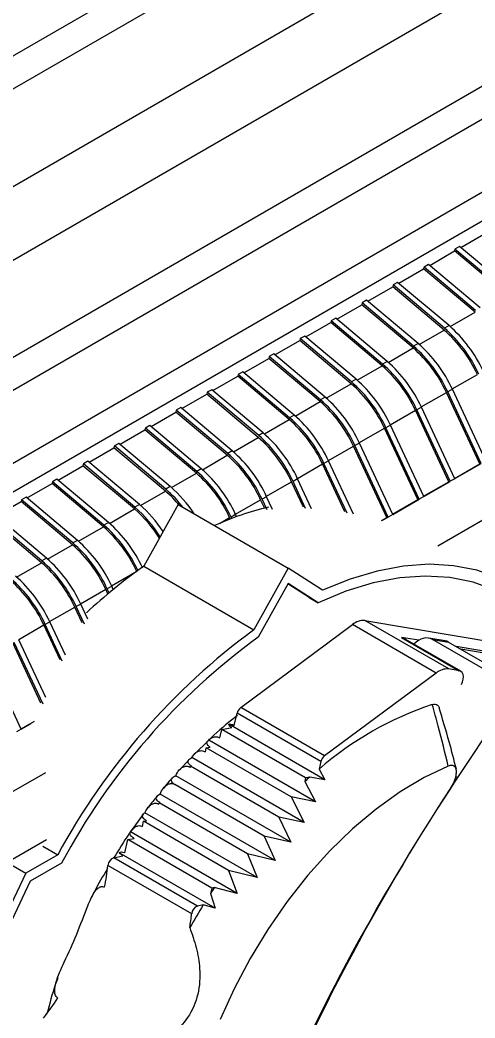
# Model space of a CAD drawing. Extents: x 7 to 135, y 3 to 97.
# Drawn here: x 22.6 to 24.366, y 10.178 to 14.049 of the extents above; entities that cross this region are included whole.
import ezdxf

# ---------------------------------------------------------------- set-up
doc = ezdxf.new("R2010")
doc.units = 0
doc.header["$MEASUREMENT"] = 0
doc.layers.add('OBJECT', color=7, linetype='CONTINUOUS')

msp = doc.modelspace()

# ---------------------------------------------------------------- linework, layer by layer
at = {"layer": 'OBJECT'}
for p, q in [((20.5392, 12.7363), (25.4573, 15.5754)), ((20.5392, 12.6079), (25.2809, 15.3452)), ((20.5392, 12.2295), (25.5029, 15.095)), ((20.5392, 11.9437), (25.6205, 14.8771)), ((20.5392, 11.4391), (26.0176, 14.6017)), ((20.5392, 11.5671), (25.7517, 14.5762)), ((20.5392, 11.156), (26.1167, 14.3759)), ((21.8002, 11.7729), (24.9822, 13.6098)), ((24.2224, 12.0101), (26.6858, 13.4322)), ((24.3105, 13.1667), (24.4071, 13.2225)), ((24.3061, 13.1703), (24.2884, 13.1601)), ((24.5057, 13.0025), (24.3061, 13.1703)), ((24.1903, 13.0973), (24.2869, 13.1531)), ((24.2884, 13.1601), (24.2869, 13.1531)), ((24.4865, 12.9852), (24.2869, 13.1531)), ((24.4881, 12.9923), (24.2884, 13.1601)), ((24.1682, 13.0907), (24.1667, 13.0837)), ((24.1859, 13.1009), (24.1682, 13.0907)), ((24.3679, 12.9229), (24.1682, 13.0907)), ((24.3855, 12.9331), (24.1859, 13.1009)), ((24.07, 13.0279), (24.1667, 13.0837)), ((24.3663, 12.9158), (24.1667, 13.0837)), ((23.9498, 12.9585), (24.0465, 13.0143)), ((24.048, 13.0213), (24.0465, 13.0143)), ((24.2461, 12.8464), (24.0465, 13.0143)), ((24.0657, 13.0315), (24.048, 13.0213)), ((24.2476, 12.8535), (24.048, 13.0213)), ((24.2653, 12.8637), (24.0657, 13.0315)), ((23.8296, 12.8891), (23.9263, 12.9449)), ((23.9278, 12.9519), (23.9263, 12.9449)), ((24.1259, 12.777), (23.9263, 12.9449)), ((23.9455, 12.9621), (23.9278, 12.9519)), ((24.1274, 12.7841), (23.9278, 12.9519)), ((24.1451, 12.7943), (23.9455, 12.9621)), ((23.8253, 12.8927), (23.8076, 12.8825)), ((24.0249, 12.7249), (23.8253, 12.8927)), ((24.2696, 12.86), (24.3663, 12.9158)), ((23.7094, 12.8197), (23.806, 12.8755)), ((23.8076, 12.8825), (23.806, 12.8755)), ((24.0057, 12.7076), (23.806, 12.8755)), ((24.0072, 12.7147), (23.8076, 12.8825)), ((24.2653, 12.8637), (24.2476, 12.8535)), ((23.6874, 12.8131), (23.6858, 12.8061)), ((23.7051, 12.8233), (23.6874, 12.8131)), ((23.887, 12.6453), (23.6874, 12.8131)), ((23.9047, 12.6555), (23.7051, 12.8233)), ((24.1494, 12.7906), (24.2461, 12.8464)), ((23.5892, 12.7503), (23.6858, 12.8061)), ((23.8854, 12.6382), (23.6858, 12.8061)), ((24.0292, 12.7212), (24.1259, 12.777)), ((24.1451, 12.7943), (24.1274, 12.7841)), ((23.469, 12.6809), (23.5656, 12.7367)), ((23.5672, 12.7437), (23.5656, 12.7367)), ((23.7652, 12.5688), (23.5656, 12.7367)), ((23.5849, 12.754), (23.5672, 12.7437)), ((23.7668, 12.5759), (23.5672, 12.7437)), ((23.7845, 12.5861), (23.5849, 12.754)), ((23.909, 12.6518), (24.0057, 12.7076)), ((24.0249, 12.7249), (24.0072, 12.7147)), ((23.3488, 12.6115), (23.4454, 12.6673)), ((23.447, 12.6744), (23.4454, 12.6673)), ((23.645, 12.4994), (23.4454, 12.6673)), ((23.4647, 12.6846), (23.447, 12.6744)), ((23.6466, 12.5065), (23.447, 12.6744)), ((23.6643, 12.5167), (23.4647, 12.6846)), ((24.2777, 12.618), (24.3752, 12.6742)), ((23.7888, 12.5824), (23.8854, 12.6382)), ((23.9047, 12.6555), (23.887, 12.6453)), ((23.2286, 12.5421), (23.3252, 12.5979)), ((23.3268, 12.605), (23.3252, 12.5979)), ((23.5248, 12.4301), (23.3252, 12.5979)), ((23.3445, 12.6152), (23.3268, 12.605)), ((23.5264, 12.4371), (23.3268, 12.605)), ((23.5441, 12.4473), (23.3445, 12.6152)), ((23.7845, 12.5861), (23.7668, 12.5759)), ((24.1575, 12.5486), (24.2549, 12.6048)), ((24.3843, 12.3276), (24.2549, 12.6048)), ((24.2783, 12.6166), (24.2606, 12.6064)), ((24.39, 12.3292), (24.2606, 12.6064)), ((24.4077, 12.3394), (24.2783, 12.6166)), ((23.2243, 12.5458), (23.2066, 12.5356)), ((23.4239, 12.3779), (23.2243, 12.5458)), ((23.6686, 12.513), (23.7652, 12.5688)), ((24.1581, 12.5472), (24.1404, 12.537)), ((24.2875, 12.27), (24.1581, 12.5472)), ((23.1084, 12.4727), (23.205, 12.5285)), ((23.2066, 12.5356), (23.205, 12.5285)), ((23.4046, 12.3607), (23.205, 12.5285)), ((23.4062, 12.3677), (23.2066, 12.5356)), ((23.6643, 12.5167), (23.6466, 12.5065)), ((24.0373, 12.4792), (24.1347, 12.5355)), ((24.2641, 12.2582), (24.1347, 12.5355)), ((24.2698, 12.2598), (24.1404, 12.537)), ((23.0864, 12.4662), (23.0848, 12.4591)), ((23.104, 12.4764), (23.0864, 12.4662)), ((23.286, 12.2983), (23.0864, 12.4662)), ((23.3037, 12.3085), (23.104, 12.4764)), ((23.5484, 12.4436), (23.645, 12.4994)), ((23.9171, 12.4098), (24.0145, 12.4661)), ((24.1439, 12.1888), (24.0145, 12.4661)), ((24.0379, 12.4778), (24.0202, 12.4676)), ((24.1496, 12.1904), (24.0202, 12.4676)), ((24.1672, 12.2006), (24.0379, 12.4778)), ((22.9882, 12.4033), (23.0848, 12.4591)), ((23.2844, 12.2913), (23.0848, 12.4591)), ((23.4282, 12.3743), (23.5248, 12.4301)), ((23.5441, 12.4473), (23.5264, 12.4371)), ((22.868, 12.3339), (22.9646, 12.3897)), ((22.9662, 12.3968), (22.9646, 12.3897)), ((23.1642, 12.2219), (22.9646, 12.3897)), ((22.9838, 12.407), (22.9662, 12.3968)), ((23.1658, 12.2289), (22.9662, 12.3968)), ((23.1834, 12.2391), (22.9838, 12.407)), ((23.7968, 12.3404), (23.8943, 12.3967)), ((24.0237, 12.1194), (23.8943, 12.3967)), ((23.9177, 12.4084), (23.9, 12.3982)), ((24.0294, 12.121), (23.9, 12.3982)), ((24.047, 12.1312), (23.9177, 12.4084)), ((23.308, 12.3049), (23.4046, 12.3607)), ((23.4239, 12.3779), (23.4062, 12.3677)), ((22.7478, 12.2645), (22.8444, 12.3203)), ((22.846, 12.3274), (22.8444, 12.3203)), ((23.044, 12.1525), (22.8444, 12.3203)), ((22.8636, 12.3376), (22.846, 12.3274)), ((23.0456, 12.1595), (22.846, 12.3274)), ((23.0632, 12.1697), (22.8636, 12.3376)), ((23.6766, 12.271), (23.7741, 12.3273)), ((23.8606, 12.142), (23.7741, 12.3273)), ((23.7975, 12.339), (23.7798, 12.3288)), ((23.8694, 12.1369), (23.7798, 12.3288)), ((23.894, 12.1322), (23.7975, 12.339)), ((24.2868, 12.2713), (24.3843, 12.3276)), ((24.2874, 12.2701), (24.3895, 12.329)), ((23.1877, 12.2355), (23.2844, 12.2913)), ((23.3037, 12.3085), (23.286, 12.2983)), ((22.6275, 12.1952), (22.7242, 12.2509)), ((22.7257, 12.258), (22.7242, 12.2509)), ((22.9238, 12.0831), (22.7242, 12.2509)), ((22.7434, 12.2682), (22.7257, 12.258)), ((22.9254, 12.0901), (22.7257, 12.258)), ((22.943, 12.1003), (22.7434, 12.2682)), ((23.1834, 12.2391), (23.1658, 12.2289)), ((23.5564, 12.2016), (23.6539, 12.2579)), ((23.6999, 12.1594), (23.6539, 12.2579)), ((23.6773, 12.2696), (23.6596, 12.2594)), ((23.7086, 12.1543), (23.6596, 12.2594)), ((23.7316, 12.1533), (23.6773, 12.2696)), ((24.1666, 12.2019), (24.2641, 12.2582)), ((24.1672, 12.2007), (24.2693, 12.2596)), ((24.2641, 12.2582), (24.2698, 12.2598)), ((24.2875, 12.27), (24.2698, 12.2598)), ((22.6232, 12.1988), (22.6055, 12.1886)), ((22.8228, 12.0309), (22.6232, 12.1988)), ((23.0675, 12.1661), (23.1642, 12.2219)), ((23.5571, 12.2002), (23.5394, 12.19)), ((23.5801, 12.1509), (23.5571, 12.2002)), ((24.1672, 12.2006), (24.1496, 12.1904)), ((22.5073, 12.1258), (22.604, 12.1815)), ((22.6055, 12.1886), (22.604, 12.1815)), ((22.8036, 12.0137), (22.604, 12.1815)), ((22.8051, 12.0207), (22.6055, 12.1886)), ((23.0632, 12.1697), (23.0456, 12.1595)), ((23.2138, 12.1693), (23.0808, 11.9308)), ((23.2138, 12.1693), (23.6409, 11.9228)), ((23.4362, 12.1322), (23.5337, 12.1885)), ((23.5499, 12.1538), (23.5337, 12.1885)), ((23.5587, 12.1487), (23.5394, 12.19)), ((24.0464, 12.1325), (24.1439, 12.1888)), ((24.047, 12.1313), (24.1491, 12.1902)), ((24.1439, 12.1888), (24.1496, 12.1904)), ((22.6849, 11.9513), (22.4853, 12.1192)), ((22.7026, 11.9615), (22.503, 12.1294)), ((22.9473, 12.0967), (23.044, 12.1525)), ((23.374, 12.0963), (23.4135, 12.1191)), ((23.4161, 12.1134), (23.4135, 12.1191)), ((23.4369, 12.1309), (23.4192, 12.1206)), ((23.4216, 12.1155), (23.4192, 12.1206)), ((23.4407, 12.1226), (23.4369, 12.1309)), ((24.003, 12.1075), (24.0237, 12.1194)), ((24.0075, 12.1085), (24.0289, 12.1208)), ((24.0237, 12.1194), (24.0294, 12.121)), ((24.047, 12.1312), (24.0294, 12.121)), ((22.6834, 11.9443), (22.4838, 12.1121)), ((22.8271, 12.0273), (22.9238, 12.0831)), ((22.943, 12.1003), (22.9254, 12.0901)), ((22.7069, 11.9579), (22.8036, 12.0137)), ((22.8228, 12.0309), (22.8051, 12.0207)), ((22.7026, 11.9615), (22.6849, 11.9513)), ((22.5867, 11.8885), (22.6834, 11.9443)), ((23.0808, 11.9308), (23.5079, 11.6843)), ((23.6409, 11.9228), (23.5079, 11.6843)), ((23.7738, 11.8377), (23.6409, 11.9228)), ((22.9554, 11.8546), (23.0529, 11.9109)), ((23.0529, 11.9108), (23.0529, 11.9109)), ((22.956, 11.8533), (22.9384, 11.8431)), ((22.962, 11.8406), (22.956, 11.8533)), ((23.6409, 11.8635), (23.5246, 11.6548)), ((23.7218, 11.8095), (23.64, 11.8618)), ((23.7572, 11.7891), (23.6409, 11.8635)), ((22.8352, 11.7852), (22.9327, 11.8415)), ((22.9411, 11.8233), (22.9327, 11.8415)), ((22.9458, 11.8272), (22.9384, 11.8431)), ((23.7218, 11.8095), (23.7572, 11.7891)), ((22.715, 11.7158), (22.8125, 11.7721)), ((22.8409, 11.711), (22.8125, 11.7721)), ((22.8358, 11.7839), (22.8181, 11.7737)), ((22.8497, 11.706), (22.8181, 11.7737)), ((22.8632, 11.7252), (22.8358, 11.7839)), ((22.5948, 11.6464), (22.6922, 11.7027)), ((22.7552, 11.5677), (22.6922, 11.7027)), ((22.7156, 11.7145), (22.6979, 11.7043)), ((22.764, 11.5626), (22.6979, 11.7043)), ((22.7759, 11.5852), (22.7156, 11.7145)), ((23.4569, 11.3825), (23.8906, 11.704)), ((24.2156, 11.5163), (23.8906, 11.704)), ((24.2639, 11.532), (23.9388, 11.7196)), ((23.9388, 11.7196), (24.4903, 11.6277)), ((24.1479, 11.6434), (24.0807, 11.6546)), ((24.0807, 11.6546), (24.0865, 11.6525)), ((24.0807, 11.6546), (24.3049, 11.5251)), ((24.3108, 11.5231), (24.0865, 11.6525)), ((24.2501, 11.6412), (24.187, 11.6517)), ((22.6809, 11.3999), (22.572, 11.6333)), ((22.6897, 11.3949), (22.5777, 11.6349)), ((22.6998, 11.4212), (22.5954, 11.6451)), ((24.4642, 11.4949), (24.2011, 11.6467)), ((24.2011, 11.6467), (24.2638, 11.6363)), ((24.2638, 11.6363), (24.4765, 11.5135)), ((24.4538, 11.5924), (24.2935, 11.6191)), ((22.6045, 11.2984), (22.4752, 11.5757)), ((24.4468, 11.5861), (24.3117, 11.6086)), ((24.2156, 11.5163), (23.7819, 11.1949)), ((24.3049, 11.5251), (24.2639, 11.532)), ((24.5228, 11.4505), (24.298, 11.1108)), ((23.7819, 11.1949), (23.4569, 11.3825)), ((23.4313, 11.3132), (23.4426, 11.3603)), ((23.7676, 11.1726), (23.4426, 11.3603)), ((22.6039, 11.2998), (22.6565, 11.3302)), ((22.6045, 11.2986), (22.6432, 11.3209)), ((23.3837, 11.2971), (23.4216, 11.305)), ((23.7832, 11.1026), (23.4105, 11.3178)), ((22.6045, 11.2984), (22.5869, 11.2882)), ((23.3759, 11.2647), (23.3837, 11.2971)), ((23.7087, 11.1095), (23.3837, 11.2971)), ((23.3317, 11.2546), (23.2774, 11.2022)), ((23.3193, 11.2108), (23.3229, 11.226)), ((23.3229, 11.226), (23.338, 11.2291)), ((23.6526, 11.0357), (23.3229, 11.226)), ((23.7473, 11.0171), (23.3327, 11.2564)), ((23.7032, 10.9362), (23.2668, 11.1882)), ((23.2569, 11.1815), (23.2185, 11.1395)), ((23.2612, 11.1507), (23.2621, 11.1548)), ((23.2621, 11.1548), (23.2656, 11.1555)), ((23.604, 10.9574), (23.2621, 11.1548)), ((23.7676, 11.1726), (23.7606, 11.1436)), ((20.7457, 10.003), (22.6996, 11.131)), ((23.6509, 10.8602), (23.2045, 11.1179)), ((23.7246, 11.1128), (23.7087, 11.1095)), ((23.7832, 11.1026), (23.7246, 11.1128)), ((23.7606, 11.1436), (23.7832, 11.1026)), ((24.2911, 11.1147), (24.298, 11.1108)), ((23.5473, 10.8839), (23.2013, 11.0836)), ((23.7087, 11.1095), (23.7054, 11.0957)), ((23.7054, 11.0957), (23.7473, 11.0171)), ((23.5901, 10.789), (23.1437, 11.0467)), ((23.6526, 11.0357), (23.7032, 10.9362)), ((23.7473, 11.0171), (23.6526, 11.0357)), ((23.1394, 11.0078), (23.1405, 11.0124)), ((23.1405, 11.0124), (23.1435, 11.013)), ((23.4824, 10.8151), (23.1405, 11.0124)), ((23.0785, 10.9692), (23.0289, 10.9002)), ((23.5208, 10.7227), (23.0844, 10.9746)), ((23.604, 10.9574), (23.6509, 10.8602)), ((23.7032, 10.9362), (23.604, 10.9574)), ((23.0749, 10.921), (23.0797, 10.9412)), ((23.0797, 10.9412), (23.0911, 10.9436)), ((23.4094, 10.7509), (23.0797, 10.9412)), ((23.4433, 10.6612), (23.0288, 10.9005)), ((23.5473, 10.8839), (23.5901, 10.789)), ((23.6509, 10.8602), (23.5473, 10.8839)), ((20.8824, 9.8198), (22.7031, 10.871)), ((22.6881, 10.8445), (22.7462, 10.811)), ((23.0068, 10.8193), (23.019, 10.8701)), ((23.019, 10.8701), (23.0432, 10.8751)), ((23.344, 10.6824), (23.019, 10.8701)), ((22.7462, 10.811), (22.6228, 10.7398)), ((22.9642, 10.8001), (22.9993, 10.8074)), ((23.2892, 10.6125), (22.9642, 10.8001)), ((23.3577, 10.6043), (22.9849, 10.8195)), ((23.4824, 10.8151), (23.5208, 10.7227)), ((23.5901, 10.789), (23.4824, 10.8151)), ((22.5648, 10.7733), (22.6228, 10.7398)), ((22.7614, 10.779), (22.6394, 10.7085)), ((23.2663, 10.5825), (22.9413, 10.7702)), ((23.4094, 10.7509), (23.4433, 10.6612)), ((23.5208, 10.7227), (23.4094, 10.7509)), ((23.3542, 10.6846), (23.344, 10.6824)), ((23.4433, 10.6612), (23.3542, 10.6846)), ((23.344, 10.6824), (23.3389, 10.6612)), ((23.3389, 10.6612), (23.3577, 10.6043)), ((23.3108, 10.617), (23.2892, 10.6125)), ((23.3577, 10.6043), (23.3108, 10.617))]:
    msp.add_line(p, q, dxfattribs=at)
at = {"layer": 'OBJECT', "flags": 128}
for points in [[(24.5356, 11.844), (24.4574, 11.8854), (24.3729, 11.915), (24.2829, 11.9325), (24.1879, 11.9379), (24.0887, 11.9309), (23.9861, 11.9118), (23.8809, 11.8807), (23.7738, 11.8377)], [(24.5203, 11.7943), (24.4427, 11.8374), (24.3585, 11.8682), (24.2684, 11.8865), (24.1732, 11.8922), (24.0737, 11.8852), (23.9706, 11.8655), (23.8648, 11.8334), (23.7572, 11.7891)], [(24.314, 11.4714), (24.3181, 11.4818), (24.3206, 11.4924), (24.3211, 11.5023), (24.3197, 11.511), (24.3164, 11.5179), (24.3114, 11.5227), (24.3049, 11.5251)], [(24.2624, 11.1555), (24.1691, 11.1112), (24.0754, 11.0555), (23.9824, 10.9889), (23.8911, 10.9122), (23.8024, 10.8262), (23.7173, 10.7318), (23.6368, 10.63), (23.5617, 10.522), (23.4928, 10.4089), (23.4309, 10.292), (23.3767, 10.1725)], [(22.6228, 10.7398), (22.5522, 10.5927), (22.4898, 10.4437), (22.4362, 10.2939), (22.3918, 10.1445), (22.3568, 9.9966), (22.3317, 9.8513), (22.3166, 9.7097), (22.3115, 9.5729), (22.3166, 9.442), (22.3317, 9.3179), (22.3568, 9.2016), (22.3918, 9.0939), (22.4362, 8.9958), (22.4898, 8.9079), (22.5522, 8.8309), (22.6228, 8.7655)], [(22.6394, 10.7085), (22.5688, 10.5582), (22.5071, 10.406), (22.4549, 10.2533), (22.4126, 10.1014), (22.3805, 9.9514), (22.359, 9.8046), (22.3482, 9.6624), (22.3482, 9.5258), (22.359, 9.396), (22.3805, 9.2741), (22.4126, 9.1611), (22.4549, 9.058), (22.5071, 8.9656), (22.5688, 8.8846), (22.6394, 8.8159)]]:
    msp.add_lwpolyline(points, dxfattribs=at)
at = {"layer": 'OBJECT'}
for centre, radius, start, end in [((23.9043, 12.4573), 0.5242, 24.6321, 49.0885), ((23.922, 12.4675), 0.5242, 24.6321, 49.0885), ((23.9134, 12.4625), 0.508, 24.6321, 49.0885), ((23.7932, 12.3931), 0.508, 24.6321, 49.0885), ((23.7841, 12.3879), 0.5242, 24.6321, 49.0885), ((23.8018, 12.3981), 0.5242, 24.6321, 49.0885), ((23.673, 12.3237), 0.508, 24.6321, 49.0885), ((23.6639, 12.3185), 0.5242, 24.6321, 49.0885), ((23.6816, 12.3287), 0.5242, 24.6321, 49.0885), ((23.5528, 12.2543), 0.508, 24.6321, 49.0885), ((23.5437, 12.2491), 0.5242, 24.6321, 49.0885), ((23.5614, 12.2593), 0.5242, 24.6321, 49.0885), ((23.4412, 12.1899), 0.5242, 24.6321, 49.0885), ((23.4325, 12.1849), 0.508, 24.6321, 49.0885), ((23.4235, 12.1797), 0.5242, 24.6321, 49.0885), ((23.3033, 12.1103), 0.5242, 24.6321, 49.0885), ((23.321, 12.1206), 0.5242, 24.6321, 49.0885), ((23.3123, 12.1155), 0.508, 24.6321, 49.0885), ((23.1921, 12.0461), 0.508, 24.6321, 49.0885), ((23.1831, 12.041), 0.5242, 24.6321, 49.0885), ((23.2008, 12.0512), 0.5242, 24.6321, 49.0885), ((23.0719, 11.9768), 0.508, 24.6321, 49.0885), ((23.0629, 11.9716), 0.5242, 24.6321, 49.0885), ((23.0806, 11.9818), 0.5242, 24.6321, 49.0885), ((22.9517, 11.9074), 0.508, 24.6321, 49.0885), ((22.9427, 11.9022), 0.5242, 24.6321, 49.0885), ((22.9604, 11.9124), 0.5242, 24.6321, 49.0885), ((22.8581, 11.8596), 0.4999, 33.1705, 49.3967), ((22.8689, 11.874), 0.4563, 39.7886, 49.6729), ((22.8566, 11.8653), 0.4773, 37.7951, 49.6301), ((22.7183, 11.778), 0.5026, 32.045, 49.3728), ((22.7382, 11.7905), 0.4995, 33.3218, 49.4), ((23.8352, 11.0266), 1.165, 103.4549, 114.3527), ((22.7263, 11.7823), 0.4878, 31.7505, 49.3669), ((22.5911, 11.6992), 0.508, 24.6321, 49.0885), ((22.5821, 11.694), 0.5242, 24.6321, 49.0885), ((22.5997, 11.7042), 0.5242, 24.6321, 49.0885), ((22.4709, 11.6298), 0.508, 24.6321, 49.0885), ((22.4618, 11.6246), 0.5242, 24.6321, 49.0885), ((22.4795, 11.6348), 0.5242, 24.6321, 49.0885), ((22.3593, 11.5654), 0.5242, 24.6321, 49.0885), ((22.3507, 11.5604), 0.508, 24.6321, 49.0885), ((22.3416, 11.5552), 0.5242, 24.6321, 49.0885), ((24.3412, 10.1489), 2.1826, 125.271, 132.814), ((22.2391, 11.496), 0.5242, 24.6321, 49.0885), ((22.2305, 11.491), 0.508, 24.6321, 49.0885), ((22.2214, 11.4858), 0.5242, 24.6321, 49.0885), ((23.9336, 11.6536), 0.0663, 85.4705, 130.4652), ((25.0836, 9.5409), 2.6602, 126.3218, 151.4819), ((25.0395, 9.5643), 2.5817, 125.9315, 151.935), ((24.2434, 11.6013), 0.0405, 59.8118, 80.4874), ((24.2586, 11.4659), 0.0663, 85.4705, 130.4652), ((23.4819, 11.3507), 0.0405, 128.0884, 166.2936), ((24.6143, 10.1578), 1.3041, 108.5145, 130.8928), ((23.8069, 11.163), 0.0405, 128.0884, 166.2936), ((31.4626, 6.3677), 8.5924, 146.49499, 157.06989), ((24.9487, 9.7185), 1.8554, 131.2812, 132.0734), ((31.4721, 6.3193), 8.6261, 146.59862, 157.07016), ((22.9767, 10.7668), 0.0356, 110.6256, 174.5389), ((22.0081, 10.8726), 0.9388, 348.5029, 353.7368), ((25.3581, 9.3501), 2.4075, 146.3381, 147.004), ((25.3777, 9.3377), 2.4307, 148.2443, 150.6592), ((23.3017, 10.5791), 0.0356, 110.6256, 174.5389), ((22.3574, 10.6817), 0.9142, 350.3712, 353.7748), ((21.6674, 10.9657), 1.2918, 322.4415, 326.6716)]:
    msp.add_arc(centre, radius, start, end, dxfattribs=at)
msp.add_ellipse((24.165, 11.592), major_axis=(0.0411, 0.0513), ratio=0.772521, start_param=0.118149, end_param=1.486281, dxfattribs=at)
for points, knots in [([(24.2002, 11.3944), (24.2042, 11.3952), (24.2123, 11.3969), (24.2213, 11.3922), (24.2261, 11.3863), (24.2268, 11.3816), (24.2268, 11.3811)], [0, 0, 0, 0, 0.326805, 0.654842, 0.961498, 1, 1, 1, 1]), ([(24.2624, 11.1555), (24.2498, 11.2071), (24.2301, 11.2873), (24.2081, 11.3663), (24.2002, 11.3944)], [0, 0, 0, 0, 0.644903, 1, 1, 1, 1]), ([(24.2937, 11.1431), (24.2846, 11.1788), (24.2643, 11.2592), (24.2402, 11.3376), (24.2269, 11.3811)], [0, 0, 0, 0, 0.443962, 1, 1, 1, 1]), ([(23.4441, 11.3521), (23.4133, 11.3276), (23.3752, 11.2971), (23.3387, 11.2615), (23.3317, 11.2546)], [0, 0, 0, 0, 0.807618, 1, 1, 1, 1]), ([(23.4105, 11.3178), (23.4151, 11.3178), (23.4221, 11.3179), (23.4289, 11.3144), (23.4313, 11.3132)], [0, 0, 0, 0, 0.65635, 1, 1, 1, 1]), ([(23.4216, 11.305), (23.4188, 11.3069), (23.4132, 11.3107), (23.411, 11.315), (23.4106, 11.3173), (23.4105, 11.3178)], [0, 0, 0, 0, 0.440528, 0.877741, 1, 1, 1, 1]), ([(23.3327, 11.2564), (23.3371, 11.2603), (23.3461, 11.268), (23.3618, 11.2707), (23.3717, 11.2665), (23.3759, 11.2647)], [0, 0, 0, 0, 0.360655, 0.723614, 1, 1, 1, 1]), ([(23.338, 11.2291), (23.3349, 11.2312), (23.3286, 11.2355), (23.3247, 11.243), (23.326, 11.2502), (23.3306, 11.2544), (23.3327, 11.2564)], [0, 0, 0, 0, 0.206679, 0.411999, 0.72862, 1, 1, 1, 1]), ([(23.2656, 11.1555), (23.2622, 11.1577), (23.2556, 11.1622), (23.2512, 11.1701), (23.2525, 11.1797), (23.2613, 11.1849), (23.2668, 11.1882)], [0, 0, 0, 0, 0.171662, 0.342453, 0.592858, 1, 1, 1, 1]), ([(23.2668, 11.1882), (23.2717, 11.1956), (23.28, 11.2078), (23.2968, 11.2157), (23.3098, 11.2155), (23.3171, 11.2118), (23.3193, 11.2108)], [0, 0, 0, 0, 0.382027, 0.63574, 0.891107, 1, 1, 1, 1]), ([(23.2045, 11.1179), (23.2086, 11.126), (23.2159, 11.1403), (23.2311, 11.1523), (23.2452, 11.156), (23.2552, 11.1539), (23.2601, 11.1513), (23.2612, 11.1507)], [0, 0, 0, 0, 0.332317, 0.581695, 0.78198, 0.954498, 1, 1, 1, 1]), ([(24.2882, 11.1028), (24.2904, 11.1102), (24.2943, 11.1236), (24.2941, 11.1412), (24.2892, 11.1529), (24.2805, 11.1583), (24.2712, 11.1586), (24.265, 11.1564), (24.2624, 11.1555)], [0, 0, 0, 0, 0.22779, 0.409597, 0.592555, 0.749112, 0.897698, 1, 1, 1, 1]), ([(23.2013, 11.0836), (23.1978, 11.0859), (23.1908, 11.0906), (23.1861, 11.0987), (23.1873, 11.1078), (23.1952, 11.1141), (23.2027, 11.1172), (23.2045, 11.1179)], [0, 0, 0, 0, 0.167862, 0.335046, 0.569045, 0.898433, 1, 1, 1, 1]), ([(23.1437, 11.0467), (23.1476, 11.055), (23.1548, 11.0697), (23.1695, 11.0833), (23.1834, 11.0883), (23.1941, 11.0873), (23.1996, 11.0845), (23.2013, 11.0836)], [0, 0, 0, 0, 0.319245, 0.571148, 0.766509, 0.927614, 1, 1, 1, 1]), ([(23.191, 11.1094), (23.187, 11.1051), (23.1755, 11.0928), (23.1648, 11.0791), (23.1579, 11.0702)], [0, 0, 0, 0, 0.345665, 1, 1, 1, 1]), ([(24.2708, 11.0679), (24.276, 11.0767), (24.2828, 11.0881), (24.2872, 11.1001), (24.2882, 11.1028)], [0, 0, 0, 0, 0.774399, 1, 1, 1, 1]), ([(23.1323, 11.0387), (23.1207, 11.025), (23.1076, 11.0097), (23.0956, 10.993), (23.0943, 10.9911)], [0, 0, 0, 0, 0.889122, 1, 1, 1, 1]), ([(23.1435, 11.013), (23.1399, 11.0155), (23.1326, 11.0204), (23.1276, 11.0286), (23.1286, 11.0375), (23.1359, 11.0434), (23.1424, 11.0462), (23.1437, 11.0467)], [0, 0, 0, 0, 0.181096, 0.361604, 0.603544, 0.924371, 1, 1, 1, 1]), ([(23.0844, 10.9746), (23.09, 10.9844), (23.0984, 10.9993), (23.1147, 11.0099), (23.1276, 11.0127), (23.1356, 11.0094), (23.1394, 11.0078)], [0, 0, 0, 0, 0.425488, 0.646901, 0.830732, 1, 1, 1, 1]), ([(23.0911, 10.9436), (23.0873, 10.9461), (23.0797, 10.9511), (23.0749, 10.959), (23.0748, 10.9675), (23.0808, 10.9719), (23.0844, 10.9746)], [0, 0, 0, 0, 0.214036, 0.427513, 0.656116, 1, 1, 1, 1]), ([(23.0288, 10.9005), (23.0341, 10.9073), (23.0423, 10.9178), (23.0565, 10.9243), (23.0668, 10.9248), (23.0726, 10.9221), (23.0749, 10.921)], [0, 0, 0, 0, 0.434636, 0.668881, 0.868155, 1, 1, 1, 1]), ([(23.0289, 10.9002), (23.0267, 10.8972), (23.0036, 10.8653), (22.9831, 10.8311), (22.9645, 10.8002)], [0, 0, 0, 0, 0.095326, 1, 1, 1, 1]), ([(23.0432, 10.8751), (23.0393, 10.8777), (23.0315, 10.8829), (23.0264, 10.8909), (23.0264, 10.8967), (23.0283, 10.8997), (23.0288, 10.9005)], [0, 0, 0, 0, 0.289975, 0.579346, 0.886566, 1, 1, 1, 1]), ([(22.9849, 10.8195), (22.9881, 10.8207), (22.9943, 10.8231), (23.0021, 10.8218), (23.0061, 10.8197), (23.0068, 10.8193)], [0, 0, 0, 0, 0.449165, 0.902684, 1, 1, 1, 1]), ([(22.9993, 10.8074), (22.9952, 10.81), (22.9891, 10.814), (22.986, 10.8181), (22.9849, 10.8195)], [0, 0, 0, 0, 0.656348, 1, 1, 1, 1]), ([(22.9394, 10.7581), (22.9214, 10.7278), (22.8997, 10.6911), (22.8813, 10.653), (22.8781, 10.6464)], [0, 0, 0, 0, 0.826898, 1, 1, 1, 1]), ([(22.7467, 10.2559), (22.7445, 10.2576), (22.74, 10.2611), (22.7355, 10.2712), (22.7337, 10.2889), (22.7424, 10.3323), (22.7762, 10.4053), (22.8226, 10.5038), (22.8526, 10.5898), (22.8769, 10.6466), (22.8908, 10.671), (22.905, 10.6843), (22.9147, 10.6886), (22.9228, 10.6881), (22.9267, 10.6861), (22.928, 10.6855)], [0, 0, 0, 0, 0.0197295, 0.0393761, 0.0725799, 0.13162, 0.2970252, 0.5225637, 0.7546482, 0.8247594, 0.9071561, 0.9380527, 0.9691879, 0.9895071, 1, 1, 1, 1]), ([(23.2588, 10.5287), (23.2678, 10.5032), (23.2861, 10.4516), (23.3008, 10.3645), (23.2958, 10.2692), (23.2566, 10.1797), (23.1952, 10.1154), (23.1263, 10.07), (23.0772, 10.0498), (23.0524, 10.0396)], [0, 0, 0, 0, 0.130862, 0.264593, 0.424792, 0.586021, 0.731882, 0.864042, 1, 1, 1, 1]), ([(22.7461, 10.3335), (22.743, 10.3248), (22.7267, 10.2796), (22.7151, 10.2346), (22.7057, 10.1982)], [0, 0, 0, 0, 0.1911431, 1, 1, 1, 1])]:
    msp.add_open_spline(points, degree=3, knots=knots, dxfattribs=at)

doc.saveas('drawing.dxf')
